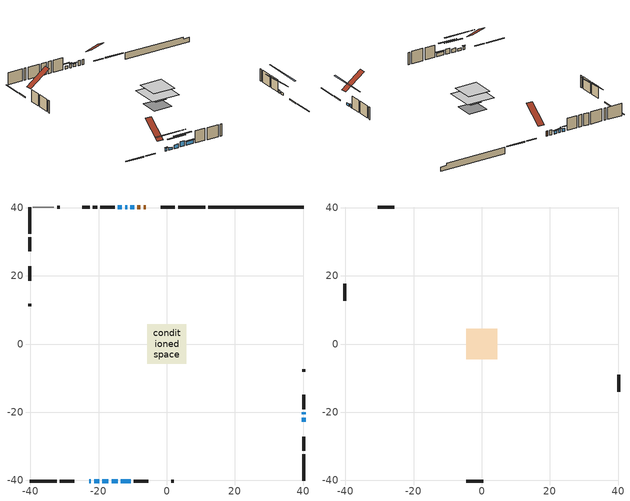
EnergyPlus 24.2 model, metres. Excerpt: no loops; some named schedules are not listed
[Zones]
conditioned space
 floor othersidecoefficients (Floor1 construction): -2.35,-2.35 -2.35,2.35 2.35,2.35 2.35,-2.35 z0.92
 floor adiabatic (AdiabaticFloorConstruction): -5.74,-5.74 -5.74,5.74 5.74,5.74 5.74,-5.74 z3.36
 floor foundation (Slab1 construction): -3.84,-3.84 -3.84,3.84 3.84,3.84 3.84,-3.84 z-1.7
 wall outside (RimJoist1 construction): 11.23,40.2 3.35,40.2 / -40.2,-40.2 -32.32,-40.2 / -40.2,40.2 -40.2,32.32 / 40.2,-40.2 40.2,-32.32 z0.92:1.22
 wall outside (RimJoist2 construction): 2.42,40.2 -1.8,40.2 / -31.39,-40.2 -27.17,-40.2 / -40.2,31.39 -40.2,27.17 / 40.2,-31.39 40.2,-27.17 z0.92:1.22
 wall outside (AdiabaticWallConstruction 1): -6.19,40.2 -6.79,40.2 z0.92:2.95
 wall outside (AdiabaticWallConstruction): -22.78,-40.2 -22.24,-40.2 z0.92:2.12; 40.2,-22.78 40.2,-21.61 z0.92:1.84; -21.32,-40.2 -19.81,-40.2 z0.92:1.81; -18.89,-40.2 -17.13,-40.2 / -11.66,40.2 -12.22,40.2 / -13.5,-40.2 -10.55,-40.2 z0.92:2.39; -16.2,-40.2 -14.43,-40.2 z0.92:2.95; 40.2,-20.68 40.2,-20.01 z0.92:2.14; -9.56,40.2 -10.73,40.2 / -13.15,40.2 -14.32,40.2 z0.92:2.09
 wall outside (Wall1 construction): -15.24,40.2 -19.44,40.2 / -9.62,-40.2 -5.43,-40.2 / -40.2,22.78 -40.2,18.58 / 40.2,-19.08 40.2,-14.88 z0.92:5.8
 wall outside (Wall6 construction): -31.47,40.2 -32.19,40.2 / 1.32,-40.2 2.04,-40.2 / -40.2,11.83 -40.2,11.11 / 40.2,-8.13 40.2,-7.41 z0.92:5.8
 wall foundation (FoundationWall1 construction): 12.16,40.2,-1.7 12.16,40.2,0.92 37.4,40.2,0.92 37.4,40.2,0.06 40.2,40.2,0.06 40.2,40.2,-1.7
 wall othersidecoefficients (AdiabaticWallConstruction 1): -7.72,40.2 -8.64,40.2 z0.92:2.95
 wall othersidecoefficients (Wall2 construction): -20.37,40.2 -21.74,40.2 z0.92:5.8
 wall othersidecoefficients (Wall3 construction): -22.66,40.2 -24.73,40.2 z0.92:5.8
 wall adiabatic (Wall7 construction): -33.12,40.2 -39.28,40.2 z0.92:5.8
 window (WindowConstruction 7): -22.78,-40.2 -22.24,-40.2 z0.92:2.11
 window (WindowConstruction 8): 40.2,-22.78 40.2,-21.61 z0.92:1.83
 window (WindowConstruction 9): -21.31,-40.2 -19.81,-40.2 z0.92:1.81
 window (WindowConstruction): -18.89,-40.2 -17.13,-40.2 z0.92:2.39
 window (WindowConstruction 1): -16.2,-40.2 -14.43,-40.2 z0.92:2.95
 window (WindowConstruction 2): 40.2,-20.68 40.2,-20.01 z0.92:2.14
 window (WindowConstruction 3): -9.56,40.2 -10.73,40.2 z0.92:2.09
 window (WindowConstruction 4): -11.66,40.2 -12.22,40.2 z0.92:2.39
 window (WindowConstruction 5): -13.15,40.2 -14.32,40.2 z0.92:2.09
 window (WindowConstruction 6): -13.5,-40.2 -10.55,-40.2 z0.92:2.39
 door (Door): -6.19,40.2 -6.79,40.2 z0.92:2.95
 door inside (Door 1): -7.72,40.2 -8.64,40.2 z0.92:2.95
 ceiling adiabatic (AdiabaticFloorConstruction): 5.74,-5.74 5.74,5.74 -5.74,5.74 -5.74,-5.74 z3.36
attic - vented
 floor to conditioned space (Floor2 construction Reversed): -4.54,-4.54 -4.54,4.54 4.54,4.54 4.54,-4.54 z5.8
 wall outside (Wall5 construction): -25.65,40.2 -30.54,40.2 / -4.5,-40.2 0.39,-40.2 / -40.2,17.65 -40.2,12.76 / 40.2,-13.95 40.2,-9.06 z0.92:5.8
 roof outside (Roof1 construction): -5.27,40.2,5.8 -5.27,32.08,11.89 -2.73,32.08,11.89 -2.73,40.2,5.8; -23.71,-40.2,5.8 -23.71,-32.08,11.89 -26.25,-32.08,11.89 -26.25,-40.2,5.8; -40.2,23.71,5.8 -32.08,23.71,11.89 -32.08,26.25,11.89 -40.2,26.25,5.8; 40.2,-23.71,5.8 32.08,-23.71,11.89 32.08,-26.25,11.89 40.2,-26.25,5.8
shading: -21.94,-40.2 -23.08,-40.2 -23.08,-40.5 -21.94,-40.5 z2.41; 40.2,-13.69 40.2,-30.7 40.5,-30.7 40.5,-13.69 z9.75; -14.02,-40.2 -27.11,-40.2 -27.11,-40.5 -14.02,-40.5 z7.6; -14.08,-40.2 -21.94,-40.2 -21.94,-40.5 -14.08,-40.5 z5.44; -11.38,-40.2 -19.25,-40.2 -19.25,-40.5 -11.38,-40.5 z6; -11.03,40.2 -9.27,40.2 -9.27,40.5 -11.03,40.5 z2.39; -12.52,40.2 -11.36,40.2 -11.36,40.5 -12.52,40.5 z2.69; -15.23,40.2 -12.24,40.2 -12.24,40.5 -15.23,40.5 z3; -10.25,-40.2 -13.8,-40.2 -13.8,-40.5 -10.25,-40.5 z2.69
[Building]
Building 1: Terrain=Suburbs
[Site:Location]
Edmonton Intl AP_AB: Latitude {deg}=53.31; Longitude {deg}=-113.58; Time Zone {hr}=-7; Elevation {m}=723; Keep Site Location Information=Yes
[Site:GroundTemperature:Shallow]
-1.56185, -3.61833, -3.78302, -2.80711, 1.11059, 5.01004, 8.39065, 10.5322, 10.7141, 8.97234, 5.67794, 1.89811
[Site:WaterMainsTemperature]
Calculation Method=Schedule; Temperature Schedule=mains temperature schedule
[Material] Roughness=Rough; Thermal Absorptance=0.9
Name | Thickness {m} | Conductivity {W/m-K} | Density {kg/m3} | Specific Heat {J/kg-K} | Solar Absorptance | Visible Absorptance
asphalt or fiberglass shingles | 0.00635 | 0.162714 | 1121.4 | 1465.45 | 0.4 | 0.4
ceiling loosefill ins | 0.338667 | 0.0480833 | 16.02 | 1046.75 | 0.7 | 0.7
ceiling stud and cavity | 0.1397 | 0.102768 | 65.682 | 1177.47 | 0.7 | 0.7
concrete 4.0 in. | 0.1016 | 1.803125 | 2242.8 | 837.4 | 0.7 | 0.7
concrete 8.0 in. | 0.2032 | 1.803125 | 2242.8 | 837.4 | 0.7 | 0.7
door material | 0.04445 | 0.053851 | 512.64 | 1214.23 | 0.7 | 0.7
door material 1 | 0.04445 | 0.060037 | 512.64 | 1214.23 | 0.7 | 0.7
exterior vertical ins | 0.0713252 | 0.029427 | 32.04 | 1214.23 | 0.7 | 0.7
floor covering | 0.0127 | 0.0433444 | 54.468 | 1339.84 | 0.6 | 0.6
floor rigid ins | 0.103632 | 0.029427 | 32.04 | 1214.23 | 0.7 | 0.7
floor rigid ins 1; wall rigid ins 2 | 0.512978 | 0.029427 | 32.04 | 1214.23 | 0.7 | 0.7
floor stud and cavity | 0.1397 | 0.245705 | 92.3553 | 1139.71 | 0.7 | 0.7
floor stud and cavity 1 | 0.1397 | 1.75129 | 37.0049 | 1207.88 | 0.7 | 0.7
furniture material conditioned space 1 | 0.1524 | 0.115458 | 640.8 | 1214.23 | 0.6 | 0.6
gypsum board | 0.0127 | 0.160291 | 801 | 837.4 | 0.6 | 0.6
gypsum board 1 | 0.0127 | 0.160291 | 801 | 837.4 | 0.7 | 0.7
osb sheathing 0.5 in. | 0.0127 | 0.115458 | 512.64 | 1214.23 | 0.7 | 0.7
osb sheathing 0.5 in. 1 | 0.0127 | 0.115458 | 512.64 | 1214.23 | 0.4 | 0.4
osb sheathing 0.75 in. | 0.01905 | 0.115458 | 512.64 | 1214.23 | 0.7 | 0.7
osb sheathing 2.0 in. | 0.0508 | 0.115458 | 512.64 | 1214.23 | 0.7 | 0.7
rim joist rigid ins; wall rigid ins | 0.051816 | 0.029427 | 32.04 | 1214.23 | 0.7 | 0.7
rim joist stud and cavity | 0.0508 | 0.0451784 | 125.044 | 1163.47 | 0.6 | 0.6
rim joist stud and cavity 1 | 0.0508 | 0.0408884 | 125.044 | 1163.47 | 0.6 | 0.6
wall rigid ins 1 | 0.051816 | 0.029427 | 32.04 | 1214.23 | 0.4 | 0.4
wall stud and cavity | 0.1397 | 0.243374 | 139.0536 | 1170.24 | 0.7 | 0.7
wall stud and cavity 1 | 0.1397 | 0.091769 | 139.0536 | 1170.24 | 0.7 | 0.7
wall stud and cavity 2 | 0.1397 | 0.254667 | 139.0536 | 1170.24 | 0.7 | 0.7
wall stud and cavity 3 | 0.0889 | 6.9971 | 50.32683 | 1063.81 | 0.6 | 0.6
wall stud and cavity 4 | 0.1397 | 0.523232 | 139.0536 | 1170.24 | 0.7 | 0.7
wall stud and cavity 5 | 0.1397 | 0.18956 | 139.0536 | 1170.24 | 0.7 | 0.7
wall stud and cavity 6 | 0.0889 | 0.380278 | 52.3479 | 1209.89 | 0.7 | 0.7
wall stud and cavity 7 | 0.0889 | 0.391764 | 83.0341 | 1211.67 | 0.7 | 0.7
wood siding | 0.0254 | 0.102417 | 544.68 | 1172.36 | 0.4 | 0.4
wood siding 1 | 0.00254 | 0.102417 | 544.68 | 1172.36 | 0.4 | 0.4
wood siding 2; wood siding 3; wood siding 4 | 0.0254 | 0.102417 | 544.68 | 1172.36 | 0.7 | 0.7
[WindowMaterial:SimpleGlazingSystem]
Name | U-Factor {W/m2-K} | Solar Heat Gain Coefficient
WindowMaterial | 2.17354 | 0.57
WindowMaterial 1 | 2.15026 | 0.59
WindowMaterial 2 | 2.143445 | 0.58
WindowMaterial 3 | 2.231454 | 0.52
WindowMaterial 4 | 2.19 | 0.56
WindowMaterial 5 | 6.742625 | 0.74
WindowMaterial 6 | 2.11562 | 0.61
WindowMaterial 7 | 2.22634 | 0.52
[Construction]
AdiabaticFloorConstruction: floor stud and cavity 1, floor rigid ins 1, osb sheathing 0.75 in., floor covering
AdiabaticWallConstruction: wood siding 3, wall rigid ins 2, wall stud and cavity 6, gypsum board
AdiabaticWallConstruction 1: wood siding 4, wall rigid ins 2, wall stud and cavity 6, gypsum board
Door: door material
Door 1: door material 1
Floor1 construction: floor stud and cavity, floor rigid ins, osb sheathing 0.75 in., floor covering
Floor2 construction Reversed: gypsum board, ceiling stud and cavity, ceiling loosefill ins
FoundationWall1 construction: concrete 8.0 in., gypsum board 1
furniture construction conditioned space 1: furniture material conditioned space 1
PartitionWallConstruction: gypsum board, wall stud and cavity 7, gypsum board
RimJoist1 construction: wood siding 2, osb sheathing 2.0 in., rim joist stud and cavity
RimJoist2 construction: wood siding 2, rim joist rigid ins, osb sheathing 2.0 in., rim joist stud and cavity 1
Roof1 construction: asphalt or fiberglass shingles
Slab1 construction: concrete 4.0 in.
Wall1 construction: wood siding, wall rigid ins, osb sheathing 0.5 in., wall stud and cavity, gypsum board
Wall2 construction: osb sheathing 0.5 in. 1, wall stud and cavity 1, gypsum board
Wall3 construction: wall rigid ins 1, osb sheathing 0.5 in., wall stud and cavity 2, gypsum board
Wall5 construction: wood siding 1, wall stud and cavity 3
Wall6 construction: wood siding, wall rigid ins, osb sheathing 0.5 in., wall stud and cavity 4, gypsum board
Wall7 construction: wall rigid ins 1, osb sheathing 0.5 in., wall stud and cavity 5, gypsum board
WindowConstruction: WindowMaterial
WindowConstruction 1: WindowMaterial 1
WindowConstruction 2; WindowConstruction 4: WindowMaterial 2
WindowConstruction 3; WindowConstruction 5: WindowMaterial 3
WindowConstruction 6: WindowMaterial 4
WindowConstruction 7: WindowMaterial 5
WindowConstruction 8: WindowMaterial 6
WindowConstruction 9: WindowMaterial 7
[Zone] Multiplier=1; Part of Total Floor Area=Yes
Name | Volume {m3}
attic - vented | 75.057
conditioned space | 527.3
[Space]
Name | Zone | Volume {m3}
attic - vented 1 | attic - vented | 75.057
conditioned space 1 | conditioned space | 527.3
[ZoneInfiltration:EffectiveLeakageArea]
infil attic - vented 1: Zone or Space=attic - vented 1; Schedule=Always On Discrete; Effective Air Leakage Area {cm2}=2872.7; Stack Coefficient=0.000763053; Wind Coefficient=1.86637e-05
[ZoneMixing]
whole house fan mix: Zone or Space=attic - vented; Schedule=Always On Continuous; Design Flow Rate Calculation Method=Flow/Zone; Design Flow Rate {m3/s}=0; Source Zone or Space=conditioned space
[SurfaceProperty:OtherSideCoefficients]
other non-freezing space: Combined Convective/Radiative Film Coefficient {W/m2-K}=8.35; Constant Temperature Coefficient=1; External Dry-Bulb Temperature Coefficient=0; Ground Temperature Coefficient=0; Wind Speed Coefficient=0; Zone Air Temperature Coefficient=0; Constant Temperature Schedule=other non-freezing space; Previous Other Side Temperature Coefficient=0
[SurfaceProperty:ExposedFoundationPerimeter]
Slab1: Exposed Perimeter Calculation Method=TotalExposedPerimeter; Total Exposed Perimeter {m}=28.042
[InternalMass] Zone or ZoneList=conditioned space; Space or SpaceList=conditioned space 1
Name | Construction | Surface Area {m2}
furniture mass conditioned space 1 | furniture construction conditioned space 1 | 85.2441
partition wall mass | PartitionWallConstruction | 213.11
[Lights]
interior lighting: Zone or ZoneList or Space or SpaceList=conditioned space 1; Schedule=interior lighting schedule; Design Level Calculation Method=LightingLevel; Lighting Level {W}=343.2; Return Air Fraction=0; Fraction Radiant=0.6; Fraction Visible=0.2; Fraction Replaceable=1
[People]
occupants: Zone or ZoneList or Space or SpaceList=conditioned space 1; Number of People Schedule=occupants schedule; Number of People Calculation Method=People; Number of People=3; Fraction Radiant=0.314171; Sensible Heat Fraction=0.56303; Activity Level Schedule=occupants activity schedule; Carbon Dioxide Generation Rate {m3/s-W}=0; Enable ASHRAE 55 Comfort Warnings=No; Mean Radiant Temperature Calculation Type=EnclosureAveraged
[ElectricEquipment] Zone or ZoneList or Space or SpaceList=conditioned space 1; Design Level Calculation Method=EquipmentLevel
Name | Schedule | Design Level {W} | Fraction Latent | Fraction Radiant | Fraction Lost
clothes dryer | clothes dryer schedule | 140.772 | 0.015 | 0.081 | 0.85
clothes washer | clothes washer schedule | 32.1985 | 0.03 | 0.162 | 0.7
cooking range | cooking range schedule | 208.969 | 0.08 | 0.432 | 0.2
dishwasher | dishwasher schedule | 66.8632 | 0.3 | 0.18 | 0.4
fridge | fridge schedule | 72.9452 | 0 | 0.6 | 0
mech vent bath fan 0 | mech vent bath fan 0 schedule | 50.2 | 0 | 0 | 1
mech vent bath fan 1 | mech vent bath fan 1 schedule | 50.2 | 0 | 0 | 1
mech vent bath fan 2 | mech vent bath fan 2 schedule | 50.2 | 0 | 0 | 1
mech vent house fan | mech vent house fan schedule | 0 | 0 | 0 | 1
mech vent house fan cfis | mech vent house fan cfis schedule | 0 | 0 | 0 | 0
mech vent range fan 0 | mech vent range fan 0 schedule | 57 | 0 | 0 | 1
misc plug loads | misc plug loads schedule | 494.7 | 0.045 | 0.513 | 0.1
whole house fan | Always On Discrete | 0 | 0 | 0 | 1
[OtherEquipment] Zone or ZoneList or Space or SpaceList=conditioned space 1; Design Level Calculation Method=EquipmentLevel
Name | Fuel Type | Schedule | Design Level {W} | Fraction Latent | Fraction Radiant | Fraction Lost
clothes dryer 1 | Electricity | clothes dryer schedule | 0 | 0.015 | 0.081 | 0.85
cooking range 1 | Electricity | cooking range schedule | 0 | 0.08 | 0.432 | 0.2
general water use latent | None | general water use schedule | 59.3978 | 1 | 0 | 0
general water use sensible | None | general water use schedule | -58.539 | 0 | 0.6 | 0
mech vent house fan latent load | None | Always On Discrete | 0 | 1 | 0 | 0
mech vent house fan sensible load | None | Always On Discrete | 0 | 0 | 0 | 0
water heater energy adjustment1 | Electricity | Always On Discrete | 0.01 | 0 | 0 | 1
[ZoneInfiltration:DesignFlowRate] Zone or ZoneList or Space or SpaceList=conditioned space 1; Schedule=Always On Discrete; Design Flow Rate Calculation Method=Flow/Zone; Design Flow Rate {m3/s}=0
infil flow; natural vent flow; whole house fan flow
[Foundation:Kiva]
Foundation Kiva 1: Initial Indoor Air Temperature {C}=18; Wall Height Above Grade {m}=0.920008; Wall Depth Below Slab {m}=0.2032; Custom Block Material Name 1=exterior vertical ins; Custom Block Depth 1 {m}=2.62; Custom Block X Position 1 {m}=0.2159; Custom Block Z Position 1 {m}=0
[Foundation:Kiva:Settings]
Soil Conductivity {W/m-K}=0.849921; Soil Density {kg/m3}=1842.3; Soil Specific Heat {J/kg-K}=418.7; Ground Solar Absorptivity=0.9; Ground Thermal Absorptivity=0.9; Ground Surface Roughness {m}=0.03; Far-Field Width {m}=40; Deep-Ground Boundary Condition=ZeroFlux; Deep-Ground Depth {m}=40; Minimum Cell Dimension {m}=0.2; Maximum Cell Growth Coefficient=3; Simulation Timestep=Timestep
[Exterior:Lights]
exterior lighting: Schedule=exterior lighting schedule; Design Level {W}=75.6
[Schedule:Constant]
Name | Hourly Value
Always On Continuous; mech vent house fan schedule; mech vent house fan cfis schedule; Always On Discrete | 1
other non-freezing space; fridge schedule | 0
occupants activity schedule | 117.228
[Schedule:Week:Daily]
interior lighting schedule Week Rule - Jan1-Jan27: interior lighting schedule day, interior lighting schedule day, interior lighting schedule day, interior lighting schedule day, interior lighting schedule day, interior lighting schedule day, interior lighting schedule day, interior lighting schedule default day, interior lighting schedule default day, interior lighting schedule default day, interior lighting schedule default day, interior lighting schedule default day
interior lighting schedule Week Rule - Jan28-Feb3: interior lighting schedule day, interior lighting schedule day, interior lighting schedule day, interior lighting schedule day, interior lighting schedule day 1, interior lighting schedule day 1, interior lighting schedule day 1, interior lighting schedule default day, interior lighting schedule default day, interior lighting schedule default day, interior lighting schedule default day, interior lighting schedule default day
interior lighting schedule Week Rule - Feb4-Feb24: interior lighting schedule day 1, interior lighting schedule day 1, interior lighting schedule day 1, interior lighting schedule day 1, interior lighting schedule day 1, interior lighting schedule day 1, interior lighting schedule day 1, interior lighting schedule default day, interior lighting schedule default day, interior lighting schedule default day, interior lighting schedule default day, interior lighting schedule default day
interior lighting schedule Week Rule - Feb25-Mar3: interior lighting schedule day 1, interior lighting schedule day 1, interior lighting schedule day 1, interior lighting schedule day 1, interior lighting schedule day 2, interior lighting schedule day 2, interior lighting schedule day 2, interior lighting schedule default day, interior lighting schedule default day, interior lighting schedule default day, interior lighting schedule default day, interior lighting schedule default day
interior lighting schedule Week Rule - Mar4-Mar31: interior lighting schedule day 2, interior lighting schedule day 2, interior lighting schedule day 2, interior lighting schedule day 2, interior lighting schedule day 2, interior lighting schedule day 2, interior lighting schedule day 2, interior lighting schedule default day, interior lighting schedule default day, interior lighting schedule default day, interior lighting schedule default day, interior lighting schedule default day
interior lighting schedule Week Rule - Apr1-Apr28: interior lighting schedule day 3, interior lighting schedule day 3, interior lighting schedule day 3, interior lighting schedule day 3, interior lighting schedule day 3, interior lighting schedule day 3, interior lighting schedule day 3, interior lighting schedule default day, interior lighting schedule default day, interior lighting schedule default day, interior lighting schedule default day, interior lighting schedule default day
interior lighting schedule Week Rule - Apr29-May5: interior lighting schedule day 3, interior lighting schedule day 3, interior lighting schedule day 4, interior lighting schedule day 4, interior lighting schedule day 4, interior lighting schedule day 4, interior lighting schedule day 4, interior lighting schedule default day, interior lighting schedule default day, interior lighting schedule default day, interior lighting schedule default day, interior lighting schedule default day
interior lighting schedule Week Rule - May6-May26: interior lighting schedule day 4, interior lighting schedule day 4, interior lighting schedule day 4, interior lighting schedule day 4, interior lighting schedule day 4, interior lighting schedule day 4, interior lighting schedule day 4, interior lighting schedule default day, interior lighting schedule default day, interior lighting schedule default day, interior lighting schedule default day, interior lighting schedule default day
interior lighting schedule Week Rule - May27-Jun2: interior lighting schedule day 4, interior lighting schedule day 4, interior lighting schedule day 4, interior lighting schedule day 4, interior lighting schedule day 4, interior lighting schedule day 5, interior lighting schedule day 5, interior lighting schedule default day, interior lighting schedule default day, interior lighting schedule default day, interior lighting schedule default day, interior lighting schedule default day
interior lighting schedule Week Rule - Jun3-Jun30: interior lighting schedule day 5, interior lighting schedule day 5, interior lighting schedule day 5, interior lighting schedule day 5, interior lighting schedule day 5, interior lighting schedule day 5, interior lighting schedule day 5, interior lighting schedule default day, interior lighting schedule default day, interior lighting schedule default day, interior lighting schedule default day, interior lighting schedule default day
interior lighting schedule Week Rule - Jul1-Jul28: interior lighting schedule day 6, interior lighting schedule day 6, interior lighting schedule day 6, interior lighting schedule day 6, interior lighting schedule day 6, interior lighting schedule day 6, interior lighting schedule day 6, interior lighting schedule default day, interior lighting schedule default day, interior lighting schedule default day, interior lighting schedule default day, interior lighting schedule default day
interior lighting schedule Week Rule - Jul29-Aug4: interior lighting schedule day 6, interior lighting schedule day 6, interior lighting schedule day 6, interior lighting schedule day 7, interior lighting schedule day 7, interior lighting schedule day 7, interior lighting schedule day 7, interior lighting schedule default day, interior lighting schedule default day, interior lighting schedule default day, interior lighting schedule default day, interior lighting schedule default day
interior lighting schedule Week Rule - Aug5-Aug25: interior lighting schedule day 7, interior lighting schedule day 7, interior lighting schedule day 7, interior lighting schedule day 7, interior lighting schedule day 7, interior lighting schedule day 7, interior lighting schedule day 7, interior lighting schedule default day, interior lighting schedule default day, interior lighting schedule default day, interior lighting schedule default day, interior lighting schedule default day
interior lighting schedule Week Rule - Aug26-Sep1: interior lighting schedule day 7, interior lighting schedule day 7, interior lighting schedule day 7, interior lighting schedule day 7, interior lighting schedule day 7, interior lighting schedule day 7, interior lighting schedule day 8, interior lighting schedule default day, interior lighting schedule default day, interior lighting schedule default day, interior lighting schedule default day, interior lighting schedule default day
interior lighting schedule Week Rule - Sep2-Sep29: interior lighting schedule day 8, interior lighting schedule day 8, interior lighting schedule day 8, interior lighting schedule day 8, interior lighting schedule day 8, interior lighting schedule day 8, interior lighting schedule day 8, interior lighting schedule default day, interior lighting schedule default day, interior lighting schedule default day, interior lighting schedule default day, interior lighting schedule default day
interior lighting schedule Week Rule - Sep30-Oct6: interior lighting schedule day 8, interior lighting schedule day 9, interior lighting schedule day 9, interior lighting schedule day 9, interior lighting schedule day 9, interior lighting schedule day 9, interior lighting schedule day 9, interior lighting schedule default day, interior lighting schedule default day, interior lighting schedule default day, interior lighting schedule default day, interior lighting schedule default day
interior lighting schedule Week Rule - Oct7-Oct27: interior lighting schedule day 9, interior lighting schedule day 9, interior lighting schedule day 9, interior lighting schedule day 9, interior lighting schedule day 9, interior lighting schedule day 9, interior lighting schedule day 9, interior lighting schedule default day, interior lighting schedule default day, interior lighting schedule default day, interior lighting schedule default day, interior lighting schedule default day
interior lighting schedule Week Rule - Oct28-Nov3: interior lighting schedule day 9, interior lighting schedule day 9, interior lighting schedule day 9, interior lighting schedule day 9, interior lighting schedule day 10, interior lighting schedule day 10, interior lighting schedule day 10, interior lighting schedule default day, interior lighting schedule default day, interior lighting schedule default day, interior lighting schedule default day, interior lighting schedule default day
interior lighting schedule Week Rule - Nov4-Nov24: interior lighting schedule day 10, interior lighting schedule day 10, interior lighting schedule day 10, interior lighting schedule day 10, interior lighting schedule day 10, interior lighting schedule day 10, interior lighting schedule day 10, interior lighting schedule default day, interior lighting schedule default day, interior lighting schedule default day, interior lighting schedule default day, interior lighting schedule default day
interior lighting schedule Week Rule - Nov25-Dec1: interior lighting schedule day 10, interior lighting schedule day 10, interior lighting schedule day 10, interior lighting schedule day 10, interior lighting schedule day 10, interior lighting schedule day 10, interior lighting schedule day 11, interior lighting schedule default day, interior lighting schedule default day, interior lighting schedule default day, interior lighting schedule default day, interior lighting schedule default day
interior lighting schedule Week Rule - Dec2-Dec31: interior lighting schedule day 11, interior lighting schedule day 11, interior lighting schedule day 11, interior lighting schedule day 11, interior lighting schedule day 11, interior lighting schedule day 11, interior lighting schedule day 11, interior lighting schedule default day, interior lighting schedule default day, interior lighting schedule default day, interior lighting schedule default day, interior lighting schedule default day
occupants schedule Week Rule - Jan1-Dec31: occupants schedule day, occupants schedule day, occupants schedule day, occupants schedule day, occupants schedule day, occupants schedule day, occupants schedule day, occupants schedule default day, occupants schedule default day, occupants schedule default day, occupants schedule default day, occupants schedule default day
clothes dryer schedule Week Rule - Jan1-Dec31: clothes dryer schedule day, clothes dryer schedule day, clothes dryer schedule day, clothes dryer schedule day, clothes dryer schedule day, clothes dryer schedule day, clothes dryer schedule day, clothes dryer schedule default day, clothes dryer schedule default day, clothes dryer schedule default day, clothes dryer schedule default day, clothes dryer schedule default day
clothes washer schedule Week Rule - Jan1-Dec31: clothes washer schedule day, clothes washer schedule day, clothes washer schedule day, clothes washer schedule day, clothes washer schedule day, clothes washer schedule day, clothes washer schedule day, clothes washer schedule default day, clothes washer schedule default day, clothes washer schedule default day, clothes washer schedule default day, clothes washer schedule default day
cooking range schedule Week Rule - Jan1-Dec31: cooking range schedule day, cooking range schedule day, cooking range schedule day, cooking range schedule day, cooking range schedule day, cooking range schedule day, cooking range schedule day, cooking range schedule default day, cooking range schedule default day, cooking range schedule default day, cooking range schedule default day, cooking range schedule default day
dishwasher schedule Week Rule - Jan1-Dec31: dishwasher schedule day, dishwasher schedule day, dishwasher schedule day, dishwasher schedule day, dishwasher schedule day, dishwasher schedule day, dishwasher schedule day, dishwasher schedule default day, dishwasher schedule default day, dishwasher schedule default day, dishwasher schedule default day, dishwasher schedule default day
mech vent bath fan 0 schedule Week Rule - Jan1-Dec31: mech vent bath fan 0 schedule day, mech vent bath fan 0 schedule day, mech vent bath fan 0 schedule day, mech vent bath fan 0 schedule day, mech vent bath fan 0 schedule day, mech vent bath fan 0 schedule day, mech vent bath fan 0 schedule day, mech vent bath fan 0 schedule default day, mech vent bath fan 0 schedule default day, mech vent bath fan 0 schedule default day, mech vent bath fan 0 schedule default day, mech vent bath fan 0 schedule default day
mech vent bath fan 1 schedule Week Rule - Jan1-Dec31: mech vent bath fan 1 schedule day, mech vent bath fan 1 schedule day, mech vent bath fan 1 schedule day, mech vent bath fan 1 schedule day, mech vent bath fan 1 schedule day, mech vent bath fan 1 schedule day, mech vent bath fan 1 schedule day, mech vent bath fan 1 schedule default day, mech vent bath fan 1 schedule default day, mech vent bath fan 1 schedule default day, mech vent bath fan 1 schedule default day, mech vent bath fan 1 schedule default day
mech vent bath fan 2 schedule Week Rule - Jan1-Dec31: mech vent bath fan 2 schedule day, mech vent bath fan 2 schedule day, mech vent bath fan 2 schedule day, mech vent bath fan 2 schedule day, mech vent bath fan 2 schedule day, mech vent bath fan 2 schedule day, mech vent bath fan 2 schedule day, mech vent bath fan 2 schedule default day, mech vent bath fan 2 schedule default day, mech vent bath fan 2 schedule default day, mech vent bath fan 2 schedule default day, mech vent bath fan 2 schedule default day
mech vent range fan 0 schedule Week Rule - Jan1-Dec31: mech vent range fan 0 schedule day, mech vent range fan 0 schedule day, mech vent range fan 0 schedule day, mech vent range fan 0 schedule day, mech vent range fan 0 schedule day, mech vent range fan 0 schedule day, mech vent range fan 0 schedule day, mech vent range fan 0 schedule default day, mech vent range fan 0 schedule default day, mech vent range fan 0 schedule default day, mech vent range fan 0 schedule default day, mech vent range fan 0 schedule default day
misc plug loads schedule Week Rule - Jan1-Dec31: misc plug loads schedule day, misc plug loads schedule day, misc plug loads schedule day, misc plug loads schedule day, misc plug loads schedule day, misc plug loads schedule day, misc plug loads schedule day, misc plug loads schedule default day, misc plug loads schedule default day, misc plug loads schedule default day, misc plug loads schedule default day, misc plug loads schedule default day
general water use schedule Week Rule - Jan1-Dec31: general water use schedule day, general water use schedule day, general water use schedule day, general water use schedule day, general water use schedule day, general water use schedule day, general water use schedule day, general water use schedule default day, general water use schedule default day, general water use schedule default day, general water use schedule default day, general water use schedule default day
exterior lighting schedule Week Rule - Jan1-Jan27: exterior lighting schedule day, exterior lighting schedule day, exterior lighting schedule day, exterior lighting schedule day, exterior lighting schedule day, exterior lighting schedule day, exterior lighting schedule day, exterior lighting schedule default day, exterior lighting schedule default day, exterior lighting schedule default day, exterior lighting schedule default day, exterior lighting schedule default day
exterior lighting schedule Week Rule - Jan28-Feb3: exterior lighting schedule day, exterior lighting schedule day, exterior lighting schedule day, exterior lighting schedule day, exterior lighting schedule day 1, exterior lighting schedule day 1, exterior lighting schedule day 1, exterior lighting schedule default day, exterior lighting schedule default day, exterior lighting schedule default day, exterior lighting schedule default day, exterior lighting schedule default day
exterior lighting schedule Week Rule - Feb4-Feb24: exterior lighting schedule day 1, exterior lighting schedule day 1, exterior lighting schedule day 1, exterior lighting schedule day 1, exterior lighting schedule day 1, exterior lighting schedule day 1, exterior lighting schedule day 1, exterior lighting schedule default day, exterior lighting schedule default day, exterior lighting schedule default day, exterior lighting schedule default day, exterior lighting schedule default day
exterior lighting schedule Week Rule - Feb25-Mar3: exterior lighting schedule day 1, exterior lighting schedule day 1, exterior lighting schedule day 1, exterior lighting schedule day 1, exterior lighting schedule day 2, exterior lighting schedule day 2, exterior lighting schedule day 2, exterior lighting schedule default day, exterior lighting schedule default day, exterior lighting schedule default day, exterior lighting schedule default day, exterior lighting schedule default day
exterior lighting schedule Week Rule - Mar4-Mar31: exterior lighting schedule day 2, exterior lighting schedule day 2, exterior lighting schedule day 2, exterior lighting schedule day 2, exterior lighting schedule day 2, exterior lighting schedule day 2, exterior lighting schedule day 2, exterior lighting schedule default day, exterior lighting schedule default day, exterior lighting schedule default day, exterior lighting schedule default day, exterior lighting schedule default day
exterior lighting schedule Week Rule - Apr1-Apr28: exterior lighting schedule day 3, exterior lighting schedule day 3, exterior lighting schedule day 3, exterior lighting schedule day 3, exterior lighting schedule day 3, exterior lighting schedule day 3, exterior lighting schedule day 3, exterior lighting schedule default day, exterior lighting schedule default day, exterior lighting schedule default day, exterior lighting schedule default day, exterior lighting schedule default day
exterior lighting schedule Week Rule - Apr29-May5: exterior lighting schedule day 3, exterior lighting schedule day 3, exterior lighting schedule day 4, exterior lighting schedule day 4, exterior lighting schedule day 4, exterior lighting schedule day 4, exterior lighting schedule day 4, exterior lighting schedule default day, exterior lighting schedule default day, exterior lighting schedule default day, exterior lighting schedule default day, exterior lighting schedule default day
exterior lighting schedule Week Rule - May6-May26: exterior lighting schedule day 4, exterior lighting schedule day 4, exterior lighting schedule day 4, exterior lighting schedule day 4, exterior lighting schedule day 4, exterior lighting schedule day 4, exterior lighting schedule day 4, exterior lighting schedule default day, exterior lighting schedule default day, exterior lighting schedule default day, exterior lighting schedule default day, exterior lighting schedule default day
exterior lighting schedule Week Rule - May27-Jun2: exterior lighting schedule day 4, exterior lighting schedule day 4, exterior lighting schedule day 4, exterior lighting schedule day 4, exterior lighting schedule day 4, exterior lighting schedule day 5, exterior lighting schedule day 5, exterior lighting schedule default day, exterior lighting schedule default day, exterior lighting schedule default day, exterior lighting schedule default day, exterior lighting schedule default day
exterior lighting schedule Week Rule - Jun3-Jun30: exterior lighting schedule day 5, exterior lighting schedule day 5, exterior lighting schedule day 5, exterior lighting schedule day 5, exterior lighting schedule day 5, exterior lighting schedule day 5, exterior lighting schedule day 5, exterior lighting schedule default day, exterior lighting schedule default day, exterior lighting schedule default day, exterior lighting schedule default day, exterior lighting schedule default day
[Schedule:Year]
interior lighting schedule: interior lighting schedule Week Rule - Jan1-Jan27, 1, 1, 1, 27, interior lighting schedule Week Rule - Jan28-Feb3, 1, 28, 2, 3, interior lighting schedule Week Rule - Feb4-Feb24, 2, 4, 2, 24, interior lighting schedule Week Rule - Feb25-Mar3, 2, 25, 3, 3, interior lighting schedule Week Rule - Mar4-Mar31, 3, 4, 3, 31, interior lighting schedule Week Rule - Apr1-Apr28, 4, 1, 4, 28, interior lighting schedule Week Rule - Apr29-May5, 4, 29, 5, 5, interior lighting schedule Week Rule - May6-May26, 5, 6, 5, 26, interior lighting schedule Week Rule - May27-Jun2, 5, 27, 6, 2, interior lighting schedule Week Rule - Jun3-Jun30, 6, 3, 6, 30, interior lighting schedule Week Rule - Jul1-Jul28, 7, 1, 7, 28, interior lighting schedule Week Rule - Jul29-Aug4, 7, 29, 8, 4, interior lighting schedule Week Rule - Aug5-Aug25, 8, 5, 8, 25, interior lighting schedule Week Rule - Aug26-Sep1, 8, 26, 9, 1, interior lighting schedule Week Rule - Sep2-Sep29, 9, 2, 9, 29, interior lighting schedule Week Rule - Sep30-Oct6, 9, 30, 10, 6, interior lighting schedule Week Rule - Oct7-Oct27, 10, 7, 10, 27, interior lighting schedule Week Rule - Oct28-Nov3, 10, 28, 11, 3, interior lighting schedule Week Rule - Nov4-Nov24, 11, 4, 11, 24, interior lighting schedule Week Rule - Nov25-Dec1, 11, 25, 12, 1, interior lighting schedule Week Rule - Dec2-Dec31, 12, 2, 12, 31
occupants schedule: occupants schedule Week Rule - Jan1-Dec31, 1, 1, 12, 31
clothes dryer schedule: clothes dryer schedule Week Rule - Jan1-Dec31, 1, 1, 12, 31
clothes washer schedule: clothes washer schedule Week Rule - Jan1-Dec31, 1, 1, 12, 31
cooking range schedule: cooking range schedule Week Rule - Jan1-Dec31, 1, 1, 12, 31
dishwasher schedule: dishwasher schedule Week Rule - Jan1-Dec31, 1, 1, 12, 31
mech vent bath fan 0 schedule: mech vent bath fan 0 schedule Week Rule - Jan1-Dec31, 1, 1, 12, 31
mech vent bath fan 1 schedule: mech vent bath fan 1 schedule Week Rule - Jan1-Dec31, 1, 1, 12, 31
mech vent bath fan 2 schedule: mech vent bath fan 2 schedule Week Rule - Jan1-Dec31, 1, 1, 12, 31
mech vent range fan 0 schedule: mech vent range fan 0 schedule Week Rule - Jan1-Dec31, 1, 1, 12, 31
misc plug loads schedule: misc plug loads schedule Week Rule - Jan1-Dec31, 1, 1, 12, 31
general water use schedule: general water use schedule Week Rule - Jan1-Dec31, 1, 1, 12, 31
exterior lighting schedule: exterior lighting schedule Week Rule - Jan1-Jan27, 1, 1, 1, 27, exterior lighting schedule Week Rule - Jan28-Feb3, 1, 28, 2, 3, exterior lighting schedule Week Rule - Feb4-Feb24, 2, 4, 2, 24, exterior lighting schedule Week Rule - Feb25-Mar3, 2, 25, 3, 3, exterior lighting schedule Week Rule - Mar4-Mar31, 3, 4, 3, 31, exterior lighting schedule Week Rule - Apr1-Apr28, 4, 1, 4, 28, exterior lighting schedule Week Rule - Apr29-May5, 4, 29, 5, 5, exterior lighting schedule Week Rule - May6-May26, 5, 6, 5, 26, exterior lighting schedule Week Rule - May27-Jun2, 5, 27, 6, 2, exterior lighting schedule Week Rule - Jun3-Jun30, 6, 3, 6, 30, exterior lighting schedule Week Rule - Jul1-Jul28, 7, 1, 7, 28, exterior lighting schedule Week Rule - Jul29-Aug4, 7, 29, 8, 4, exterior lighting schedule Week Rule - Aug5-Aug25, 8, 5, 8, 25, exterior lighting schedule Week Rule - Aug26-Sep1, 8, 26, 9, 1, exterior lighting schedule Week Rule - Sep2-Sep29, 9, 2, 9, 29, exterior lighting schedule Week Rule - Sep30-Oct6, 9, 30, 10, 6, exterior lighting schedule Week Rule - Oct7-Oct27, 10, 7, 10, 27, exterior lighting schedule Week Rule - Oct28-Nov3, 10, 28, 11, 3, exterior lighting schedule Week Rule - Nov4-Nov24, 11, 4, 11, 24, exterior lighting schedule Week Rule - Nov25-Dec1, 11, 25, 12, 1, exterior lighting schedule Week Rule - Dec2-Dec31, 12, 2, 12, 31
[Schedule:Compact]
mains temperature schedule: Through: 01/01, For: AllDays, Until: 24:00, 3.97167, Through: 01/02, For: AllDays, Until: 24:00, 3.90778, Through: 01/03, For: AllDays, Until: 24:00, 3.84556, Through: 01/04, For: AllDays, Until: 24:00, 3.78389, Through: 01/05, For: AllDays, Until: 24:00, 3.72278, Through: 01/06, For: AllDays, Until: 24:00, 3.66278, Through: 01/07, For: AllDays, Until: 24:00, 3.60389, Through: 01/08, For: AllDays, Until: 24:00, 3.54556, Through: 01/09, For: AllDays, Until: 24:00, 3.48833, Through: 01/10, For: AllDays, Until: 24:00, 3.43167, Through: 01/11, For: AllDays, Until: 24:00, 3.37611, Through: 01/12, For: AllDays, Until: 24:00, 3.32167, Through: 01/13, For: AllDays, Until: 24:00, 3.26833, Through: 01/14, For: AllDays, Until: 24:00, 3.21556, Through: 01/15, For: AllDays, Until: 24:00, 3.16444, Through: 01/16, For: AllDays, Until: 24:00, 3.11389, Through: 01/17, For: AllDays, Until: 24:00, 3.06444, Through: 01/18, For: AllDays, Until: 24:00, 3.01611, Through: 01/19, For: AllDays, Until: 24:00, 2.96889, Through: 01/20, For: AllDays, Until: 24:00, 2.92278, Through: 01/21, For: AllDays, Until: 24:00, 2.87722, Through: 01/22, For: AllDays, Until: 24:00, 2.83333, Through: 01/23, For: AllDays, Until: 24:00, 2.79056, Through: 01/24, For: AllDays, Until: 24:00, 2.74889, Through: 01/25, For: AllDays, Until: 24:00, 2.70833, Through: 01/26, For: AllDays, Until: 24:00, 2.66889, Through: 01/27, For: AllDays, Until: 24:00, 2.63056, Through: 01/28, For: AllDays, Until: 24:00, 2.59333, Through: 01/29, For: AllDays, Until: 24:00, 2.55778, Through: 01/30, For: AllDays, Until: 24:00, 2.52278, Through: 01/31, For: AllDays, Until: 24:00, 2.48944, Through: 02/01, For: AllDays, Until: 24:00, 2.45722, Through: 02/02, For: AllDays, Until: 24:00, 2.42611, Through: 02/03, For: AllDays, Until: 24:00, 2.39667, Through: 02/04, For: AllDays, Until: 24:00, 2.36833, Through: 02/05, For: AllDays, Until: 24:00, 2.34111, Through: 02/06, For: AllDays, Until: 24:00, 2.315, Through: 02/07, For: AllDays, Until: 24:00, 2.29056, Through: 02/08, For: AllDays, Until: 24:00, 2.26722, Through: 02/09, For: AllDays, Until: 24:00, 2.245, Through: 02/10, For: AllDays, Until: 24:00, 2.22444, Through: 02/11, For: AllDays, Until: 24:00, 2.20444, Through: 02/12, For: AllDays, Until: 24:00, 2.18667, Through: 02/13, For: AllDays, Until: 24:00, 2.17, Through: 02/14, For: AllDays, Until: 24:00, 2.15444, Through: 02/15, For: AllDays, Until: 24:00, 2.14, Through: 02/16, For: AllDays, Until: 24:00, 2.12722, Through: 02/17, For: AllDays, Until: 24:00, 2.11556, Through: 02/18, For: AllDays, Until: 24:00, 2.10556, Through: 02/19, For: AllDays, Until: 24:00, 2.09667, Through: 02/20, For: AllDays, Until: 24:00, 2.08889, Through: 02/21, For: AllDays, Until: 24:00, 2.08278, Through: 02/22, For: AllDays, Until: 24:00, 2.07833, Through: 02/23, For: AllDays, Until: 24:00, 2.07444, Through: 02/24, For: AllDays, Until: 24:00, 2.07278, Through: 02/25, For: AllDays, Until: 24:00, 2.07167, Through: 02/26, For: AllDays, Until: 24:00, 2.07222, Through: 02/27, For: AllDays, Until: 24:00, 2.07444, Through: 02/28, For: AllDays, Until: 24:00, 2.07778, Through: 03/01, For: AllDays, Until: 24:00, 2.08222, Through: 03/02, For: AllDays, Until: 24:00, 2.08833, Through: 03/03, For: AllDays, Until: 24:00, 2.09556, Through: 03/04, For: AllDays, Until: 24:00, 2.10444, Through: 03/05, For: AllDays, Until: 24:00, 2.11444, Through: 03/06, For: AllDays, Until: 24:00, 2.12556, Through: 03/07, For: AllDays, Until: 24:00, 2.13833, Through: 03/08, For: AllDays, Until: 24:00, 2.15278, Through: 03/09, For: AllDays, Until: 24:00, 2.16778, Through: 03/10, For: AllDays, Until: 24:00, 2.18444, Through: 03/11, For: AllDays, Until: 24:00, 2.20278, Through: 03/12, For: AllDays, Until: 24:00, 2.22167, Through: 03/13, For: AllDays, Until: 24:00, 2.24278, Through: 03/14, For: AllDays, Until: 24:00, 2.26444, Through: 03/15, For: AllDays, Until: 24:00, 2.28778, Through: 03/16, For: AllDays, Until: 24:00, 2.31222, Through: 03/17, For: AllDays, Until: 24:00, 2.33778, Through: 03/18, For: AllDays, Until: 24:00, 2.365, Through: 03/19, For: AllDays, Until: 24:00, 2.39333, Through: 03/20, For: AllDays, Until: 24:00, 2.42278, Through: 03/21, For: AllDays, Until: 24:00, 2.45389, Through: 03/22, For: AllDays, Until: 24:00, 2.48611, Through: 03/23, For: AllDays, Until: 24:00, 2.51889, Through: 03/24, For: AllDays, Until: 24:00, 2.55389, Through: 03/25, For: AllDays, Until: 24:00, 2.58944, Through: 03/26, For: AllDays, Until: 24:00, 2.62611, Through: 03/27, For: AllDays, Until: 24:00, 2.66444, Through: 03/28, For: AllDays, Until: 24:00, 2.70389, Through: 03/29, For: AllDays, Until: 24:00, 2.74389, Through: 03/30, For: AllDays, Until: 24:00, 2.78556, Through: 03/31, For: AllDays, Until: 24:00, 2.82833, Through: 04/01, For: AllDays, Until: 24:00, 2.87222, Through: 04/02, For: AllDays, Until: 24:00, 2.91722, Through: 04/03, For: AllDays, Until: 24:00, 2.96333, Through: 04/04, For: AllDays, Until: 24:00, 3.01056, Through: 04/05, For: AllDays, Until: 24:00, 3.05889, Through: 04/06, For: AllDays, Until: 24:00, 3.10833, Through: 04/07, For: AllDays, Until: 24:00, 3.15833, Through: 04/08, For: AllDays, Until: 24:00, 3.21, Through: 04/09, For: AllDays, Until: 24:00, 3.26222, Through: 04/10, For: AllDays, Until: 24:00, 3.31556, Through: 04/11, For: AllDays, Until: 24:00, 3.37, Through: 04/12, For: AllDays, Until: 24:00, 3.42556, Through: 04/13, For: AllDays, Until: 24:00, 3.48167, Through: 04/14, For: AllDays, Until: 24:00, 3.53889, Through: 04/15, For: AllDays, Until: 24:00, 3.59722, Through: 04/16, For: AllDays, Until: 24:00, 3.65611, Through: 04/17, For: AllDays, Until: 24:00, 3.71611, Through: 04/18, For: AllDays, Until: 24:00, 3.77667, Through: 04/19, For: AllDays, Until: 24:00, 3.83833, Through: 04/20, For: AllDays, Until: 24:00, 3.90111, Through: 04/21, For: AllDays, Until: 24:00, 3.96444, Through: 04/22, For: AllDays, Until: 24:00, 4.02833, Through: 04/23, For: AllDays, Until: 24:00, 4.09333, Through: 04/24, For: AllDays, Until: 24:00, 4.15889, Through: 04/25, For: AllDays, Until: 24:00, 4.225, Through: 04/26, For: AllDays, Until: 24:00, 4.29222, Through: 04/27, For: AllDays, Until: 24:00, 4.36, Through: 04/28, For: AllDays, Until: 24:00, 4.42833, Through: 04/29, For: AllDays, Until: 24:00, 4.49722, Through: 04/30, For: AllDays, Until: 24:00, 4.56667, Through: 05/01, For: AllDays, Until: 24:00, 4.63722, Through: 05/02, For: AllDays, Until: 24:00, 4.70833, Through: 05/03, For: AllDays, Until: 24:00, 4.77944, Through: 05/04, For: AllDays, Until: 24:00, 4.85167, Through: 05/05, For: AllDays, Until: 24:00, 4.92389, Through: 05/06, For: AllDays, Until: 24:00, 4.99722, Through: 05/07, For: AllDays, Until: 24:00, 5.07056, Through: 05/08, For: AllDays, Until: 24:00, 5.145, Through: 05/09, For: AllDays, Until: 24:00, 5.21944, Through: 05/10, For: AllDays, Until: 24:00, 5.29389, Through: 05/11, For: AllDays, Until: 24:00, 5.36944, Through: 05/12, For: AllDays, Until: 24:00, 5.445, Through: 05/13, For: AllDays, Until: 24:00, 5.52111, Through: 05/14, For: AllDays, Until: 24:00, 5.59722, Through: 05/15, For: AllDays, Until: 24:00, 5.67389, Through: 05/16, For: AllDays, Until: 24:00, 5.75056, Through: 05/17, For: AllDays, Until: 24:00, 5.82778, Through: 05/18, For: AllDays, Until: 24:00, 5.90556, Through: 05/19, For: AllDays, Until: 24:00, 5.98278, Through: 05/20, For: AllDays, Until: 24:00, 6.06056, Through: 05/21, For: AllDays, Until: 24:00, 6.13889, Through: 05/22, For: AllDays, Until: 24:00, 6.21667, Through: 05/23, For: AllDays, Until: 24:00, 6.295, Through: 05/24, For: AllDays, Until: 24:00, 6.37333, Through: 05/25, For: AllDays, Until: 24:00, 6.45222, Through: 05/26, For: AllDays, Until: 24:00, 6.53056, Through: 05/27, For: AllDays, Until: 24:00, 6.60889, Through: 05/28, For: AllDays, Until: 24:00, 6.68778, Through: 05/29, For: AllDays, Until: 24:00, 6.76611, Through: 05/30, For: AllDays, Until: 24:00, 6.84444, Through: 05/31, For: AllDays, Until: 24:00, 6.92278, Through: 06/01, For: AllDays, Until: 24:00, 7.00111, Through: 06/02, For: AllDays, Until: 24:00, 7.07944, Through: 06/03, For: AllDays, Until: 24:00, 7.15778, Through: 06/04, For: AllDays, Until: 24:00, 7.23556, Through: 06/05, For: AllDays, Until: 24:00, 7.31333, Through: 06/06, For: AllDays, Until: 24:00, 7.39056, Through: 06/07, For: AllDays, Until: 24:00, 7.46833, Through: 06/08, For: AllDays, Until: 24:00, 7.545, Through: 06/09, For: AllDays, Until: 24:00, 7.62222, Through: 06/10, For: AllDays, Until: 24:00, 7.69833, Through: 06/11, For: AllDays, Until: 24:00, 7.775, Through: 06/12, For: AllDays, Until: 24:00, 7.85056, Through: 06/13, For: AllDays, Until: 24:00, 7.92611, Through: 06/14, For: AllDays, Until: 24:00, 8.00111, Through: 06/15, For: AllDays, Until: 24:00, 8.07611, Through: 06/16, For: AllDays, Until: 24:00, 8.15056, Through: 06/17, For: AllDays, Until: 24:00, 8.22389, Through: 06/18, For: AllDays, Until: 24:00, 8.29778, Through: 06/19, For: AllDays, Until: 24:00, 8.37056, Through: 06/20, For: AllDays, Until: 24:00, 8.44278, Through: 06/21, For: AllDays, Until: 24:00, 8.51444, Through: 06/22, For: AllDays, Until: 24:00, 8.58611, Through: 06/23, For: AllDays, Until: 24:00, 8.65667, Through: 06/24, For: AllDays, Until: 24:00, 8.72667, Through: 06/25, For: AllDays, Until: 24:00, 8.79611, Through: 06/26, For: AllDays, Until: 24:00, 8.865, Through: 06/27, For: AllDays, Until: 24:00, 8.93333, Through: 06/28, For: AllDays, Until: 24:00, 9.00056, Through: 06/29, For: AllDays, Until: 24:00, 9.06778, Through: 06/30, For: AllDays, Until: 24:00, 9.13333, Through: 07/01, For: AllDays, Until: 24:00, 9.19889, Through: 07/02, For: AllDays, Until: 24:00, 9.26333, Through: 07/03, For: AllDays, Until: 24:00, 9.32722, Through: 07/04, For: AllDays, Until: 24:00, 9.39056, Through: 07/05, For: AllDays, Until: 24:00, 9.45278, Through: 07/06, For: AllDays, Until: 24:00, 9.51389, Through: 07/07, For: AllDays, Until: 24:00, 9.57444, Through: 07/08, For: AllDays, Until: 24:00, 9.63389, Through: 07/09, For: AllDays, Until: 24:00, 9.69278, Through: 07/10, For: AllDays, Until: 24:00, 9.75056, Through: 07/11, For: AllDays, Until: 24:00, 9.80778, Through: 07/12, For: AllDays, Until: 24:00, 9.86333, Through: 07/13, For: AllDays, Until: 24:00, 9.91833, Through: 07/14, For: AllDays, Until: 24:00, 9.97278, Through: 07/15, For: AllDays, Until: 24:00, 10.0256, Through: 07/16, For: AllDays, Until: 24:00, 10.0778, Through: 07/17, For: AllDays, Until: 24:00, 10.1289, Through: 07/18, For: AllDays, Until: 24:00, 10.1789, Through: 07/19, For: AllDays, Until: 24:00, 10.2278, Through: 07/20, For: AllDays, Until: 24:00, 10.2756, Through: 07/21, For: AllDays, Until: 24:00, 10.3222, Through: 07/22, For: AllDays, Until: 24:00, 10.3683, Through: 07/23, For: AllDays, Until: 24:00, 10.4128, Through: 07/24, For: AllDays, Until: 24:00, 10.4561, Through: 07/25, For: AllDays, Until: 24:00, 10.4989, Through: 07/26, For: AllDays, Until: 24:00, 10.54, Through: 07/27, For: AllDays, Until: 24:00, 10.58, Through: 07/28, For: AllDays, Until: 24:00, 10.6189, Through: 07/29, For: AllDays, Until: 24:00, 10.6567, Through: 07/30, For: AllDays, Until: 24:00, 10.6928, Through: 07/31, For: AllDays, Until: 24:00, 10.7283, Through: 08/01, For: AllDays, Until: 24:00, 10.7622, Through: 08/02, For: AllDays, Until: 24:00, 10.7956, Through: 08/03, For: AllDays, Until: 24:00, 10.8272, Through: 08/04, For: AllDays, Until: 24:00, 10.8572, Through: 08/05, For: AllDays, Until: 24:00, 10.8867, Through: 08/06, For: AllDays, Until: 24:00, 10.9144, Through: 08/07, For: AllDays, Until: 24:00, 10.9411, Through: 08/08, For: AllDays, Until: 24:00, 10.9667, Through: 08/09, For: AllDays, Until: 24:00, 10.9906, Through: 08/10, For: AllDays, Until: 24:00, 11.0133, Through: 08/11, For: AllDays, Until: 24:00, 11.035, Through: 08/12, For: AllDays, Until: 24:00, 11.055, Through: 08/13, For: AllDays, Until: 24:00, 11.0739, Through: 08/14, For: AllDays, Until: 24:00, 11.0917, Through: 08/15, For: AllDays, Until: 24:00, 11.1078, Through: 08/16, For: AllDays, Until: 24:00, 11.1228, Through: 08/17, For: AllDays, Until: 24:00, 11.1361, Through: 08/18, For: AllDays, Until: 24:00, 11.1483, Through: 08/19, For: AllDays, Until: 24:00, 11.1594, Through: 08/20, For: AllDays, Until: 24:00, 11.1689, Through: 08/21, For: AllDays, Until: 24:00, 11.1772, Through: 08/22, For: AllDays, Until: 24:00, 11.1844, Through: 08/23, For: AllDays, Until: 24:00, 11.19, Through: 08/24, For: AllDays, Until: 24:00, 11.1939, Through: 08/25, For: AllDays, Until: 24:00, 11.1967, Through: 08/26, For: AllDays, Until: 24:00, 11.1983, Through: 08/27, For: AllDays, Until: 24:00, 11.1983, Through: 08/28, For: AllDays, Until: 24:00, 11.1972, Through: 08/29, For: AllDays, Until: 24:00, 11.195, Through: 08/30, For: AllDays, Until: 24:00, 11.1911, Through: 08/31, For: AllDays, Until: 24:00, 11.1856, Through: 09/01, For: AllDays, Until: 24:00, 11.1789, Through: 09/02, For: AllDays, Until: 24:00, 11.1711, Through: 09/03, For: AllDays, Until: 24:00, 11.1617, Through: 09/04, For: AllDays, Until: 24:00, 11.1511, Through: 09/05, For: AllDays, Until: 24:00, 11.1394, Through: 09/06, For: AllDays, Until: 24:00, 11.1261, Through: 09/07, For: AllDays, Until: 24:00, 11.1111, Through: 09/08, For: AllDays, Until: 24:00, 11.0956, Through: 09/09, For: AllDays, Until: 24:00, 11.0778, Through: 09/10, For: AllDays, Until: 24:00, 11.0594, Through: 09/11, For: AllDays, Until: 24:00, 11.0394, Through: 09/12, For: AllDays, Until: 24:00, 11.0183, Through: 09/13, For: AllDays, Until: 24:00, 10.9961, Through: 09/14, For: AllDays, Until: 24:00, 10.9722, Through: 09/15, For: AllDays, Until: 24:00, 10.9472, Through: 09/16, For: AllDays, Until: 24:00, 10.9206, Through: 09/17, For: AllDays, Until: 24:00, 10.8928, Through: 09/18, For: AllDays, Until: 24:00, 10.8639, Through: 09/19, For: AllDays, Until: 24:00, 10.8339, Through: 09/20, For: AllDays, Until: 24:00, 10.8028, Through: 09/21, For: AllDays, Until: 24:00, 10.77, Through: 09/22, For: AllDays, Until: 24:00, 10.7361, Through: 09/23, For: AllDays, Until: 24:00, 10.7011, Through: 09/24, For: AllDays, Until: 24:00, 10.665, Through: 09/25, For: AllDays, Until: 24:00, 10.6272, Through: 09/26, For: AllDays, Until: 24:00, 10.5889, Through: 09/27, For: AllDays, Until: 24:00, 10.5489, Through: 09/28, For: AllDays, Until: 24:00, 10.5078, Through: 09/29, For: AllDays, Until: 24:00, 10.4661, Through: 09/30, For: AllDays, Until: 24:00, 10.4228, Through: 10/01, For: AllDays, Until: 24:00, 10.3783, Through: 10/02, For: AllDays, Until: 24:00, 10.3328, Through: 10/03, For: AllDays, Until: 24:00, 10.2861, Through: 10/04, For: AllDays, Until: 24:00, 10.2383, Through: 10/05, For: AllDays, Until: 24:00, 10.19, Through: 10/06, For: AllDays, Until: 24:00, 10.14, Through: 10/07, For: AllDays, Until: 24:00, 10.0894, Through: 10/08, For: AllDays, Until: 24:00, 10.0372, Through: 10/09, For: AllDays, Until: 24:00, 9.98444, Through: 10/10, For: AllDays, Until: 24:00, 9.93056, Through: 10/11, For: AllDays, Until: 24:00, 9.87611, Through: 10/12, For: AllDays, Until: 24:00, 9.82, Through: 10/13, For: AllDays, Until: 24:00, 9.76333, Through: 10/14, For: AllDays, Until: 24:00, 9.70611, Through: 10/15, For: AllDays, Until: 24:00, 9.64722, Through: 10/16, For: AllDays, Until: 24:00, 9.58778, Through: 10/17, For: AllDays, Until: 24:00, 9.52778, Through: 10/18, For: AllDays, Until: 24:00, 9.46667, Through: 10/19, For: AllDays, Until: 24:00, 9.40444, Through: 10/20, For: AllDays, Until: 24:00, 9.34167, Through: 10/21, For: AllDays, Until: 24:00, 9.27778, Through: 10/22, For: AllDays, Until: 24:00, 9.21333, Through: 10/23, For: AllDays, Until: 24:00, 9.14833, Through: 10/24, For: AllDays, Until: 24:00, 9.08222, Through: 10/25, For: AllDays, Until: 24:00, 9.01556, Through: 10/26, For: AllDays, Until: 24:00, 8.94833, Through: 10/27, For: AllDays, Until: 24:00, 8.88056, Through: 10/28, For: AllDays, Until: 24:00, 8.81167, Through: 10/29, For: AllDays, Until: 24:00, 8.74222, Through: 10/30, For: AllDays, Until: 24:00, 8.67222, Through: 10/31, For: AllDays, Until: 24:00, 8.60167, Through: 11/01, For: AllDays, Until: 24:00, 8.53056, Through: 11/02, For: AllDays, Until: 24:00, 8.45889, Through: 11/03, For: AllDays, Until: 24:00, 8.38667, Through: 11/04, For: AllDays, Until: 24:00, 8.31389, Through: 11/05, For: AllDays, Until: 24:00, 8.24056, Through: 11/06, For: AllDays, Until: 24:00, 8.16667, Through: 11/07, For: AllDays, Until: 24:00, 8.09278, Through: 11/08, For: AllDays, Until: 24:00, 8.01833, Through: 11/09, For: AllDays, Until: 24:00, 7.94278, Through: 11/10, For: AllDays, Until: 24:00, 7.86778, Through: 11/11, For: AllDays, Until: 24:00, 7.79167, Through: 11/12, For: AllDays, Until: 24:00, 7.71556, Through: 11/13, For: AllDays, Until: 24:00, 7.63944, Through: 11/14, For: AllDays, Until: 24:00, 7.56222, Through: 11/15, For: AllDays, Until: 24:00, 7.48556, Through: 11/16, For: AllDays, Until: 24:00, 7.40833, Through: 11/17, For: AllDays, Until: 24:00, 7.33056, Through: 11/18, For: AllDays, Until: 24:00, 7.25278, Through: 11/19, For: AllDays, Until: 24:00, 7.175, Through: 11/20, For: AllDays, Until: 24:00, 7.09722, Through: 11/21, For: AllDays, Until: 24:00, 7.01889, Through: 11/22, For: AllDays, Until: 24:00, 6.94056, Through: 11/23, For: AllDays, Until: 24:00, 6.86222, Through: 11/24, For: AllDays, Until: 24:00, 6.78389, Through: 11/25, For: AllDays, Until: 24:00, 6.705, Through: 11/26, For: AllDays, Until: 24:00, 6.62667, Through: 11/27, For: AllDays, Until: 24:00, 6.54833, Through: 11/28, For: AllDays, Until: 24:00, 6.46944, Through: 11/29, For: AllDays, Until: 24:00, 6.39111, Through: 11/30, For: AllDays, Until: 24:00, 6.31278, Through: 12/01, For: AllDays, Until: 24:00, 6.23444, Through: 12/02, For: AllDays, Until: 24:00, 6.15611, Through: 12/03, For: AllDays, Until: 24:00, 6.07833, Through: 12/04, For: AllDays, Until: 24:00, 6.00056, Through: 12/05, For: AllDays, Until: 24:00, 5.92278, Through: 12/06, For: AllDays, Until: 24:00, 5.84556, Through: 12/07, For: AllDays, Until: 24:00, 5.76833, Through: 12/08, For: AllDays, Until: 24:00, 5.69111, Through: 12/09, For: AllDays, Until: 24:00, 5.61444, Through: 12/10, For: AllDays, Until: 24:00, 5.53778, Through: 12/11, For: AllDays, Until: 24:00, 5.46222, Through: 12/12, For: AllDays, Until: 24:00, 5.38611, Through: 12/13, For: AllDays, Until: 24:00, 5.31111, Through: 12/14, For: AllDays, Until: 24:00, 5.23611, Through: 12/15, For: AllDays, Until: 24:00, 5.16167, Through: 12/16, For: AllDays, Until: 24:00, 5.08722, Through: 12/17, For: AllDays, Until: 24:00, 5.01389, Through: 12/18, For: AllDays, Until: 24:00, 4.94056, Through: 12/19, For: AllDays, Until: 24:00, 4.86778, Through: 12/20, For: AllDays, Until: 24:00, 4.79556, Through: 12/21, For: AllDays, Until: 24:00, 4.72389, Through: 12/22, For: AllDays, Until: 24:00, 4.65333, Through: 12/23, For: AllDays, Until: 24:00, 4.58278, Through: 12/24, For: AllDays, Until: 24:00, 4.51278, Through: 12/25, For: AllDays, Until: 24:00, 4.44389, Through: 12/26, For: AllDays, Until: 24:00, 4.375, Through: 12/27, For: AllDays, Until: 24:00, 4.30722, Through: 12/28, For: AllDays, Until: 24:00, 4.24, Through: 12/29, For: AllDays, Until: 24:00, 4.17333, Through: 12/30, For: AllDays, Until: 24:00, 4.10778, Through: 12/31, For: AllDays, Until: 24:00, 4.04278
